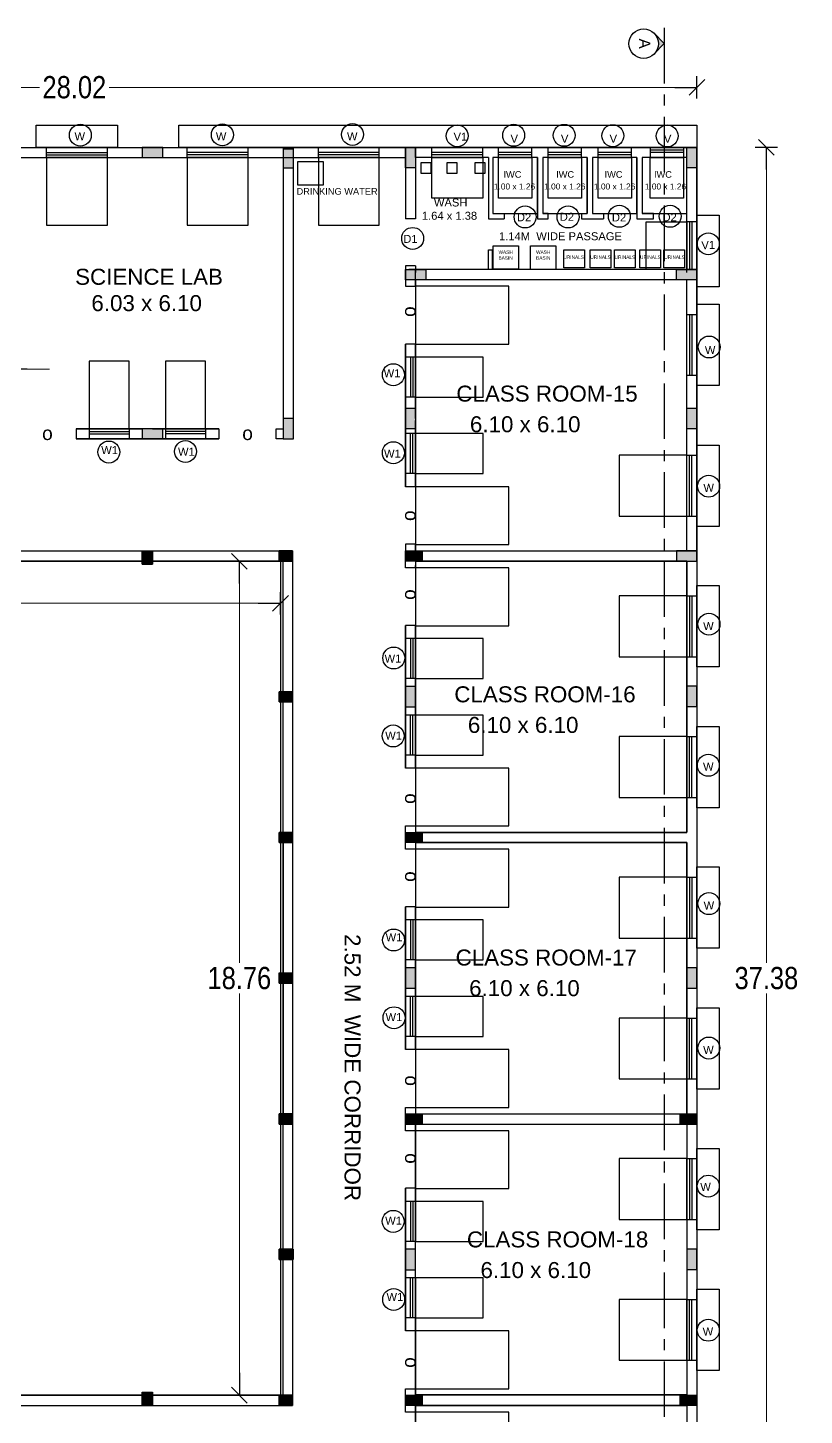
# Model space of a CAD drawing. Header units: metres. Extents: x 54 to 366, y 88 to 219.
# Drawn here: x 204.24 to 221.72, y 187.24 to 218.46 of the extents above; entities that cross this region are included whole.
import ezdxf

# ---------------------------------------------------------------- set-up
doc = ezdxf.new("R2010")
doc.units = ezdxf.units.M
doc.linetypes.add('CENTER', pattern=[2, 1.25, -0.25, 0.25, -0.25])
doc.layers.get('Defpoints').update_dxf_attribs({"lineweight": 18})
for name, color, linetype in [('BLK_1_FLR_2_BLT_UP_AREA', 26, 'Continuous'), ('BLK_1_FLR_2_BLT_UP_AREA_DEDUCT', 26, 'Continuous'), ('BLK_1_FLR_2_CHAJJA', 6, 'Continuous'), ('BLK_1_FLR_2_DRINKING_WATER', 7, 'Continuous'), ('BLK_1_FLR_2_EXIT_WIDTH_STAIR', 1, 'Continuous'), ('BLK_1_FLR_2_REGULAR_ROOM_1', 3, 'Continuous'), ('BLK_1_FLR_2_ROOM_1_LIGHT_VENTILATION_1', 3, 'Continuous'), ('BLK_1_FLR_2_URINAL', 235, 'Continuous'), ('BLK_1_FLR_2_WASH', 55, 'Continuous'), ('BLK_1_FLR_2_WATER_CLOSET', 2, 'Continuous'), ('DOOR_OPEN', 180, 'Continuous'), ('DOORTEXT', 13, 'Continuous'), ('ED', 7, 'Continuous'), ('SECLINE', 2, 'CENTER'), ('TOILET_VENTILATION', 6, 'Continuous')]:
    doc.layers.add(name, color=color, linetype=linetype)
doc.styles.add('GRIDTEXT', font='GOTHIC.TTF', dxfattribs={"height": 6})
doc.styles.get("Standard").update_dxf_attribs({"font": 'arial.ttf', "height": 0.5})
doc.styles.add('style1', font='ARIALN.TTF', dxfattribs={"height": 0.5})
doc.dimstyles.new('11', dxfattribs={"dimtxt": 0.5, "dimasz": 0.5, "dimexe": 0.18, "dimexo": 0.0625, "dimgap": 0.09, "dimtad": 0, "dimtih": 1, "dimtoh": 1, "dimzin": 0, "dimdsep": 46, "dimtxsty": 'style1', "dimblk": 'AR', "dimcen": 0.09, "dimse1": 1, "dimse2": 1, "dimclrd": 256, "dimadec": 0, "dimazin": 0, "dimtfac": 0.7, "dimtofl": 0, "dimtmove": 0, "dimatfit": 3, "dimfxl": 0, "dimfrac": 1, "dimtolj": 1, "dimtzin": 0, "dimlwd": 20, "dimarcsym": 0})

# ---------------------------------------------------------------- blocks, each defined once
blk = doc.blocks.new('AR')
for p, q in [((-1, 0), (0, 0)), ((-0.354, -0.354), (0.354, 0.354)), ((0, -0.5), (0, 0.5))]:
    blk.add_line(p, q)
blk = doc.blocks.new('*D28')
at = {"layer": 'Defpoints', "color": 0}
for p in [(219.301, 217.116), (219.301, 216.366), (191.286, 215.766)]:
    blk.add_point(p, dxfattribs=at)
at = {"layer": 'ED', "lineweight": 20}
for p, q in [((191.786, 217.116), (204.51, 217.116)), ((218.801, 217.116), (206.077, 217.116))]:
    blk.add_line(p, q, dxfattribs=at)
at = {"layer": 'ED', "lineweight": 20, "xscale": 0.5, "yscale": 0.5, "zscale": 0.5, "rotation": 180}
blk.add_blockref('AR', (191.286, 217.116), dxfattribs=at)
at = {"layer": 'ED', "lineweight": 20, "xscale": 0.5, "yscale": 0.5, "zscale": 0.5}
blk.add_blockref('AR', (219.301, 217.116), dxfattribs=at)
at = {"layer": 'ED', "color": 0, "insert": (205.293, 217.116), "char_height": 0.5, "attachment_point": 5, "style": 'style1'}
blk.add_mtext('\\A1;28.02', dxfattribs=at)
blk = doc.blocks.new('*D29')
at = {"layer": 'Defpoints', "color": 0}
for p in [(219.301, 215.766), (219.301, 178.386), (220.864, 178.386)]:
    blk.add_point(p, dxfattribs=at)
at = {"layer": 'ED', "lineweight": 20}
for p, q in [((220.864, 215.266), (220.864, 197.422)), ((220.864, 178.886), (220.864, 196.731))]:
    blk.add_line(p, q, dxfattribs=at)
at = {"layer": 'ED', "lineweight": 20, "xscale": 0.5, "yscale": 0.5, "zscale": 0.5}
for p, rotation in [((220.864, 215.766), 90), ((220.864, 178.386), 270)]:
    blk.add_blockref('AR', p, dxfattribs=dict(at, rotation=rotation))
at = {"layer": 'ED', "color": 0, "insert": (220.864, 197.076), "char_height": 0.5, "attachment_point": 5, "style": 'style1'}
blk.add_mtext('\\A1;37.38', dxfattribs=at)
blk = doc.blocks.new('*D38')
at = {"lineweight": 20}
for p, q in [((209.006, 205.956), (209.006, 197.422)), ((209.006, 188.196), (209.006, 196.731))]:
    blk.add_line(p, q, dxfattribs=at)
at = {"layer": 'Defpoints', "color": 0}
for p in [(209.991, 206.456), (209.006, 187.696), (209.991, 187.696)]:
    blk.add_point(p, dxfattribs=at)
at = {"lineweight": 20, "xscale": 0.5, "yscale": 0.5, "zscale": 0.5}
for p, rotation in [((209.006, 206.456), 90), ((209.006, 187.696), 270)]:
    blk.add_blockref('AR', p, dxfattribs=dict(at, rotation=rotation))
at = {"color": 0, "insert": (209.006, 197.076), "char_height": 0.5, "attachment_point": 5, "style": 'style1'}
blk.add_mtext('\\A1;18.76', dxfattribs=at)
blk = doc.blocks.new('*D39')
at = {"lineweight": 20}
for p, q in [((194.771, 205.511), (201.338, 205.511)), ((209.431, 205.511), (202.863, 205.511))]:
    blk.add_line(p, q, dxfattribs=at)
at = {"layer": 'Defpoints', "color": 0}
for p in [(194.271, 206.456), (209.931, 206.456), (194.271, 205.511)]:
    blk.add_point(p, dxfattribs=at)
at = {"lineweight": 20, "xscale": 0.5, "yscale": 0.5, "zscale": 0.5, "rotation": 180}
blk.add_blockref('AR', (194.271, 205.511), dxfattribs=at)
at = {"lineweight": 20, "xscale": 0.5, "yscale": 0.5, "zscale": 0.5}
blk.add_blockref('AR', (209.931, 205.511), dxfattribs=at)
at = {"color": 0, "insert": (202.101, 205.511), "char_height": 0.5, "attachment_point": 5, "style": 'style1'}
blk.add_mtext('\\A1;15.66', dxfattribs=at)
blk = doc.blocks.new('*D109')
at = {"layer": 'BLK_1_FLR_2_EXIT_WIDTH_STAIR', "lineweight": 20}
for p, q in [((201.631, 210.774), (201.131, 210.774)), ((204.231, 210.774), (204.731, 210.774))]:
    blk.add_line(p, q, dxfattribs=at)
at = {"layer": 'Defpoints', "color": 0}
for p in [(203.731, 211.306), (202.131, 211.201), (202.131, 210.774)]:
    blk.add_point(p, dxfattribs=at)
at = {"layer": 'BLK_1_FLR_2_EXIT_WIDTH_STAIR', "lineweight": 20, "xscale": 0.5, "yscale": 0.5, "zscale": 0.5}
blk.add_blockref('AR', (202.131, 210.774), dxfattribs=at)
at = {"layer": 'BLK_1_FLR_2_EXIT_WIDTH_STAIR', "lineweight": 20, "xscale": 0.5, "yscale": 0.5, "zscale": 0.5, "rotation": 180}
blk.add_blockref('AR', (203.731, 210.774), dxfattribs=at)
at = {"layer": 'BLK_1_FLR_2_EXIT_WIDTH_STAIR', "color": 0, "insert": (202.931, 210.774), "char_height": 0.5, "attachment_point": 5, "style": 'style1'}
blk.add_mtext('\\A1;1.60', dxfattribs=at)

msp = doc.modelspace()

# ---------------------------------------------------------------- hatches: boundary and pattern name
at = {"ltscale": 0.23}
h = msp.add_hatch(color=0, dxfattribs=at)
h.dxf.hatch_style = 1
h.paths.add_polyline_path([(207.281, 215.536), (207.281, 215.766), (206.821, 215.766), (206.821, 215.536)])
h = msp.add_hatch(color=0, dxfattribs=at)
h.dxf.hatch_style = 1
h.paths.add_polyline_path([(210.221, 215.766), (209.991, 215.766), (209.991, 215.306), (210.221, 215.306)])
h = msp.add_hatch(color=0, dxfattribs=at)
h.dxf.hatch_style = 1
h.paths.add_polyline_path([(212.971, 215.306), (212.971, 215.766), (212.741, 215.766), (212.741, 215.306)])
h = msp.add_hatch(color=0, dxfattribs=at)
h.dxf.hatch_style = 1
h.paths.add_polyline_path([(219.071, 215.766), (219.071, 215.306), (219.301, 215.306), (219.301, 215.766)])
h = msp.add_hatch(color=0, dxfattribs=at)
h.dxf.hatch_style = 1
h.paths.add_polyline_path([(213.201, 213.016), (212.741, 213.016), (212.741, 212.786), (213.201, 212.786)])
h = msp.add_hatch(color=0, dxfattribs=at)
h.dxf.hatch_style = 1
h.paths.add_polyline_path([(219.301, 213.016), (218.841, 213.016), (218.841, 212.786), (219.301, 212.786)])
h = msp.add_hatch(color=0, dxfattribs=at)
h.dxf.hatch_style = 1
h.paths.add_polyline_path([(212.971, 209.436), (212.971, 209.896), (212.741, 209.896), (212.741, 209.436)])
h = msp.add_hatch(color=0, dxfattribs=at)
h.dxf.hatch_style = 1
h.paths.add_polyline_path([(219.071, 209.896), (219.071, 209.436), (219.301, 209.436), (219.301, 209.896)])
h = msp.add_hatch(color=0, dxfattribs=at)
h.dxf.hatch_style = 1
h.paths.add_polyline_path([(207.281, 209.206), (207.281, 209.436), (206.821, 209.436), (206.821, 209.206)])
h = msp.add_hatch(color=0, dxfattribs=at)
h.dxf.hatch_style = 1
h.paths.add_polyline_path([(210.221, 209.666), (209.991, 209.666), (209.991, 209.206), (210.221, 209.206)])
h = msp.add_hatch(color=0, dxfattribs=at)
h.dxf.hatch_style = 1
h.paths.add_polyline_path([(206.821, 206.686), (206.821, 206.386), (207.051, 206.386), (207.051, 206.686)])
h = msp.add_hatch(color=0, dxfattribs=at)
h.dxf.hatch_style = 1
h.paths.add_polyline_path([(209.901, 206.456), (210.201, 206.456), (210.201, 206.686), (209.901, 206.686)])
h = msp.add_hatch(color=0, dxfattribs=at)
h.dxf.hatch_style = 1
h.paths.add_polyline_path([(212.741, 206.456), (212.741, 206.686), (213.121, 206.686), (213.121, 206.456)])
h = msp.add_hatch(color=0, dxfattribs=at)
h.dxf.hatch_style = 1
h.paths.add_polyline_path([(219.301, 206.456), (219.301, 206.686), (218.841, 206.686), (218.841, 206.456)])
h = msp.add_hatch(color=0, dxfattribs=at)
h.dxf.hatch_style = 1
h.paths.add_polyline_path([(209.901, 203.291), (210.201, 203.291), (210.201, 203.521), (209.901, 203.521)])
h = msp.add_hatch(color=0, dxfattribs=at)
h.dxf.hatch_style = 1
h.paths.add_polyline_path([(212.741, 203.179), (212.971, 203.179), (212.971, 203.639), (212.741, 203.639)])
h = msp.add_hatch(color=0, dxfattribs=at)
h.dxf.hatch_style = 1
h.paths.add_polyline_path([(219.071, 203.186), (219.301, 203.186), (219.301, 203.646), (219.071, 203.646)])
h = msp.add_hatch(color=0, dxfattribs=at)
h.dxf.hatch_style = 1
h.paths.add_polyline_path([(209.901, 200.126), (210.201, 200.126), (210.201, 200.356), (209.901, 200.356)])
h = msp.add_hatch(color=0, dxfattribs=at)
h.dxf.hatch_style = 1
h.paths.add_polyline_path([(212.741, 200.126), (212.741, 200.356), (213.121, 200.356), (213.121, 200.126)])
h = msp.add_hatch(color=0, dxfattribs=at)
h.dxf.hatch_style = 1
h.paths.add_polyline_path([(212.741, 196.849), (212.971, 196.849), (212.971, 197.309), (212.741, 197.309)])
h = msp.add_hatch(color=0, dxfattribs=at)
h.dxf.hatch_style = 1
h.paths.add_polyline_path([(219.071, 196.851), (219.301, 196.851), (219.301, 197.311), (219.071, 197.311)])
h = msp.add_hatch(color=0, dxfattribs=at)
h.dxf.hatch_style = 1
h.paths.add_polyline_path([(209.901, 196.964), (210.201, 196.964), (210.201, 197.194), (209.901, 197.194)])
h = msp.add_hatch(color=0, dxfattribs=at)
h.dxf.hatch_style = 1
h.paths.add_polyline_path([(209.901, 193.796), (210.201, 193.796), (210.201, 194.026), (209.901, 194.026)])
h = msp.add_hatch(color=0, dxfattribs=at)
h.dxf.hatch_style = 1
h.paths.add_polyline_path([(212.741, 193.796), (212.741, 194.026), (213.121, 194.026), (213.121, 193.796)])
h = msp.add_hatch(color=0, dxfattribs=at)
h.dxf.hatch_style = 1
h.paths.add_polyline_path([(219.301, 194.026), (218.921, 194.026), (218.921, 193.796), (219.301, 193.796)])
h = msp.add_hatch(color=0, dxfattribs=at)
h.dxf.hatch_style = 1
h.paths.add_polyline_path([(209.901, 190.749), (210.201, 190.749), (210.201, 190.979), (209.901, 190.979)])
h = msp.add_hatch(color=0, dxfattribs=at)
h.dxf.hatch_style = 1
h.paths.add_polyline_path([(212.741, 190.519), (212.971, 190.519), (212.971, 190.979), (212.741, 190.979)])
h = msp.add_hatch(color=0, dxfattribs=at)
h.dxf.hatch_style = 1
h.paths.add_polyline_path([(219.071, 190.521), (219.301, 190.521), (219.301, 190.981), (219.071, 190.981)])
h = msp.add_hatch(color=0, dxfattribs=at)
h.dxf.hatch_style = 1
h.paths.add_polyline_path([(206.821, 187.766), (206.821, 187.466), (207.051, 187.466), (207.051, 187.766)])
h = msp.add_hatch(color=0, dxfattribs=at)
h.dxf.hatch_style = 1
h.paths.add_polyline_path([(209.901, 187.466), (210.201, 187.466), (210.201, 187.696), (209.901, 187.696)])
h = msp.add_hatch(color=0, dxfattribs=at)
h.dxf.hatch_style = 1
h.paths.add_polyline_path([(212.741, 187.466), (212.741, 187.696), (213.121, 187.696), (213.121, 187.466)])
h = msp.add_hatch(color=0, dxfattribs=at)
h.dxf.hatch_style = 1
h.paths.add_polyline_path([(219.301, 187.696), (218.921, 187.696), (218.921, 187.466), (219.301, 187.466)])
at = {"layer": 'SECLINE'}
msp.add_hatch(color=41, dxfattribs=at).paths.add_polyline_path([(218.561, 218.105), (218.351, 218.318, -0.372105), (218.357, 217.885)])

# ---------------------------------------------------------------- linework, layer by layer
at = {"color": 0, "ltscale": 0.23}
for p, q in [((194.271, 215.766), (209.991, 215.766)), ((209.991, 215.731), (210.221, 215.731)), ((212.741, 215.766), (212.741, 214.156)), ((219.301, 215.766), (212.821, 215.766)), ((212.971, 215.536), (212.971, 215.766)), ((219.301, 212.721), (219.301, 215.766)), ((191.516, 215.536), (212.741, 215.536)), ((209.991, 215.536), (209.991, 209.436)), ((210.221, 209.436), (210.221, 215.536)), ((214.611, 215.536), (212.971, 215.536)), ((212.971, 215.536), (212.971, 214.156)), ((214.611, 215.536), (214.611, 214.156)), ((215.711, 215.536), (214.711, 215.536)), ((214.711, 215.536), (214.711, 214.276)), ((215.711, 215.536), (215.711, 214.156)), ((216.831, 215.536), (215.831, 215.536)), ((215.831, 215.536), (215.831, 214.276)), ((216.831, 215.536), (216.831, 214.276)), ((217.951, 215.536), (216.951, 215.536)), ((216.951, 215.536), (216.951, 214.276)), ((217.951, 215.536), (217.951, 214.156)), ((219.071, 215.536), (218.071, 215.536)), ((218.071, 215.536), (218.071, 214.276)), ((219.071, 214.091), (219.071, 215.536)), ((212.971, 214.156), (212.741, 214.156)), ((214.611, 214.156), (214.961, 214.156)), ((214.711, 214.276), (214.961, 214.276)), ((214.961, 214.276), (214.961, 214.156)), ((215.711, 214.156), (215.951, 214.156)), ((215.951, 214.276), (215.831, 214.276)), ((215.831, 214.156), (215.951, 214.156)), ((215.951, 214.156), (215.951, 214.276)), ((216.701, 214.276), (216.701, 214.156)), ((216.701, 214.276), (216.831, 214.276)), ((216.701, 214.156), (217.201, 214.156)), ((216.951, 214.276), (217.201, 214.276)), ((217.201, 214.276), (217.201, 214.156)), ((217.951, 214.156), (218.321, 214.156)), ((218.321, 214.276), (218.071, 214.276)), ((218.071, 214.156), (218.321, 214.156)), ((218.321, 214.156), (218.321, 214.276)), ((219.301, 214.091), (219.071, 214.091)), ((212.971, 213.101), (212.741, 213.101)), ((212.741, 213.101), (212.741, 212.951)), ((212.741, 213.016), (212.741, 212.641)), ((219.071, 213.016), (212.821, 213.016)), ((212.971, 213.101), (212.971, 212.951)), ((212.971, 212.786), (212.971, 213.016)), ((219.301, 212.721), (219.301, 212.951)), ((212.741, 212.641), (212.971, 212.641)), ((212.971, 212.641), (212.971, 212.786)), ((219.301, 212.786), (213.051, 212.786)), ((219.071, 206.691), (219.071, 212.786)), ((219.301, 206.686), (219.301, 212.786)), ((212.741, 211.341), (212.741, 208.131)), ((212.741, 208.131), (212.741, 211.341)), ((212.971, 211.341), (212.741, 211.341)), ((212.971, 211.341), (212.971, 209.851)), ((212.971, 209.666), (212.971, 211.341)), ((206.821, 209.436), (205.331, 209.436)), ((205.331, 209.436), (205.331, 209.206)), ((205.331, 209.436), (206.821, 209.436)), ((208.541, 209.436), (207.051, 209.436)), ((207.051, 209.436), (208.541, 209.436)), ((208.541, 209.436), (208.541, 209.206)), ((209.836, 209.206), (209.836, 209.436)), ((209.836, 209.436), (209.986, 209.436)), ((209.836, 209.436), (209.886, 209.436)), ((209.841, 209.436), (209.991, 209.436)), ((212.971, 209.621), (212.971, 208.131)), ((212.971, 208.131), (212.971, 209.621)), ((208.541, 209.206), (205.331, 209.206)), ((205.331, 209.206), (208.541, 209.206)), ((209.986, 209.206), (209.836, 209.206)), ((209.991, 209.206), (210.221, 209.206)), ((212.971, 208.131), (212.741, 208.131)), ((206.821, 206.686), (206.821, 206.386)), ((207.051, 206.386), (207.051, 206.686)), ((210.201, 206.686), (209.901, 206.686)), ((210.201, 206.456), (210.201, 206.686)), ((212.741, 206.836), (212.741, 206.456)), ((212.971, 206.836), (212.741, 206.836)), ((212.741, 206.686), (219.301, 206.686)), ((212.741, 206.456), (212.741, 206.686)), ((212.741, 206.686), (213.121, 206.686)), ((212.741, 206.306), (212.741, 206.686)), ((212.971, 206.836), (212.971, 206.786)), ((212.971, 206.686), (212.971, 206.836)), ((219.301, 206.686), (219.301, 200.361)), ((206.821, 206.386), (207.051, 206.386)), ((209.901, 206.456), (210.201, 206.456)), ((213.121, 206.456), (212.741, 206.456)), ((212.971, 206.456), (219.071, 206.456)), ((219.071, 206.456), (212.971, 206.456)), ((212.971, 206.456), (212.971, 206.306)), ((212.971, 206.306), (212.971, 206.356)), ((219.071, 206.456), (219.071, 200.361)), ((212.971, 206.306), (212.741, 206.306)), ((212.741, 201.801), (212.741, 205.011)), ((212.971, 205.011), (212.741, 205.011)), ((212.741, 205.011), (212.741, 201.801)), ((212.971, 203.816), (212.971, 205.011)), ((212.971, 205.011), (212.971, 203.816)), ((212.971, 202.996), (212.971, 203.816)), ((210.201, 203.521), (209.901, 203.521)), ((209.901, 203.291), (210.201, 203.291)), ((212.971, 201.801), (212.971, 202.996)), ((212.971, 202.996), (212.971, 201.801)), ((212.971, 201.801), (212.741, 201.801)), ((212.741, 200.126), (212.741, 200.501)), ((212.741, 200.501), (212.971, 200.501)), ((212.971, 200.506), (212.971, 200.356)), ((210.201, 200.356), (209.901, 200.356)), ((209.901, 200.126), (210.201, 200.126)), ((209.991, 200.126), (209.991, 197.316)), ((212.741, 200.126), (212.741, 200.356)), ((212.741, 200.356), (213.121, 200.356)), ((212.741, 199.976), (212.741, 200.356)), ((219.071, 200.126), (212.741, 200.126)), ((213.121, 200.126), (212.741, 200.126)), ((219.071, 200.356), (212.971, 200.356)), ((212.971, 200.126), (219.071, 200.126)), ((212.971, 200.126), (212.971, 199.976)), ((219.071, 200.126), (219.071, 194.031)), ((219.301, 200.356), (219.301, 194.031)), ((212.971, 199.976), (212.741, 199.976)), ((212.741, 195.471), (212.741, 198.681)), ((212.971, 198.681), (212.741, 198.681)), ((212.741, 198.681), (212.741, 195.471)), ((212.971, 197.486), (212.971, 198.681)), ((212.971, 198.681), (212.971, 197.486)), ((209.991, 197.316), (209.991, 194.026)), ((212.971, 196.666), (212.971, 197.486)), ((209.901, 196.964), (210.201, 196.964)), ((212.971, 195.471), (212.971, 196.666)), ((212.971, 196.666), (212.971, 195.471)), ((212.971, 195.471), (212.741, 195.471)), ((212.741, 193.796), (212.741, 194.171)), ((212.741, 194.171), (212.971, 194.171)), ((212.971, 194.176), (212.971, 194.026)), ((210.201, 194.026), (209.901, 194.026)), ((212.741, 194.026), (219.301, 194.026)), ((212.741, 193.796), (212.741, 194.026)), ((212.741, 194.026), (213.121, 194.026)), ((212.741, 193.646), (212.741, 194.026)), ((218.921, 193.796), (218.921, 194.026)), ((218.921, 194.026), (219.301, 194.026)), ((219.301, 194.026), (219.301, 187.701)), ((209.901, 193.796), (210.201, 193.796)), ((212.741, 193.796), (219.301, 193.796)), ((213.121, 193.796), (212.741, 193.796)), ((212.971, 193.646), (212.741, 193.646)), ((212.971, 193.796), (212.971, 193.646)), ((219.301, 193.796), (218.921, 193.796)), ((219.071, 193.796), (219.071, 187.701)), ((212.741, 189.141), (212.741, 192.351)), ((212.971, 192.351), (212.741, 192.351)), ((212.741, 192.351), (212.741, 189.141)), ((212.971, 191.156), (212.971, 192.351)), ((212.971, 192.351), (212.971, 191.156)), ((212.971, 190.336), (212.971, 191.156)), ((210.201, 190.979), (209.901, 190.979)), ((210.201, 190.979), (209.901, 190.979)), ((209.901, 190.749), (210.201, 190.749)), ((209.901, 190.749), (210.201, 190.749)), ((210.221, 190.749), (210.221, 190.979)), ((212.971, 189.141), (212.971, 190.336)), ((212.971, 190.336), (212.971, 189.141)), ((212.971, 189.141), (212.741, 189.141)), ((206.821, 187.766), (206.821, 187.466)), ((207.051, 187.466), (207.051, 187.766)), ((210.201, 187.696), (209.901, 187.696)), ((210.201, 187.466), (210.201, 187.696)), ((212.741, 187.466), (212.741, 187.841)), ((212.741, 187.466), (212.741, 187.696)), ((212.741, 187.696), (213.121, 187.696)), ((212.741, 187.316), (212.741, 187.696)), ((212.971, 187.841), (212.971, 187.696)), ((219.071, 187.696), (212.971, 187.696)), ((218.921, 187.466), (218.921, 187.696)), ((218.921, 187.696), (219.301, 187.696)), ((206.821, 187.466), (207.051, 187.466)), ((209.901, 187.466), (210.201, 187.466)), ((219.301, 187.466), (212.741, 187.466)), ((213.121, 187.466), (212.741, 187.466)), ((212.971, 187.316), (212.741, 187.316)), ((212.971, 187.466), (212.971, 187.316)), ((219.301, 187.466), (218.921, 187.466)), ((219.071, 187.461), (219.071, 181.366)), ((219.301, 187.466), (219.301, 181.366))]:
    msp.add_line(p, q, dxfattribs=at)
at = {"color": 0, "lineweight": 25, "ltscale": 0.23}
for p, q in [((204.667, 215.536), (204.667, 215.766)), ((206.037, 215.536), (206.037, 215.766)), ((207.834, 215.536), (207.834, 215.766)), ((209.204, 215.536), (209.204, 215.766)), ((212.741, 215.766), (210.221, 215.766)), ((210.785, 215.536), (210.785, 215.766)), ((212.155, 215.536), (212.155, 215.766)), ((213.336, 215.536), (213.336, 215.766)), ((214.486, 215.536), (214.486, 215.766)), ((214.836, 215.536), (214.836, 215.766)), ((215.586, 215.536), (215.586, 215.766)), ((215.956, 215.536), (215.956, 215.766)), ((216.706, 215.536), (216.706, 215.766)), ((217.076, 215.536), (217.076, 215.766)), ((217.826, 215.536), (217.826, 215.766)), ((218.246, 215.766), (218.246, 215.536)), ((218.996, 215.701), (218.246, 215.701)), ((218.996, 215.766), (218.996, 215.536)), ((204.667, 215.651), (206.037, 215.651)), ((204.667, 215.601), (206.037, 215.601)), ((209.204, 215.651), (207.834, 215.651)), ((209.204, 215.601), (207.834, 215.601)), ((212.155, 215.651), (210.785, 215.651)), ((212.155, 215.601), (210.785, 215.601)), ((214.486, 215.651), (213.336, 215.651)), ((214.486, 215.601), (213.336, 215.601)), ((215.586, 215.651), (214.836, 215.651)), ((215.586, 215.601), (214.836, 215.601)), ((216.706, 215.651), (215.956, 215.651)), ((216.706, 215.601), (215.956, 215.601)), ((217.826, 215.651), (217.076, 215.651)), ((217.826, 215.601), (217.076, 215.601)), ((218.996, 215.651), (218.246, 215.651)), ((219.071, 212.951), (219.071, 214.133)), ((219.136, 214.091), (219.136, 213.016)), ((219.186, 214.091), (219.186, 213.016)), ((219.301, 213.016), (219.071, 213.016)), ((219.071, 212.008), (219.301, 212.008)), ((219.136, 212.008), (219.136, 210.638)), ((219.186, 212.008), (219.186, 210.638)), ((212.971, 211.046), (212.741, 211.046)), ((212.856, 211.046), (212.856, 210.146)), ((212.906, 211.046), (212.906, 210.146)), ((219.071, 210.638), (219.301, 210.638)), ((212.971, 210.146), (212.741, 210.146)), ((205.626, 209.436), (205.626, 209.206)), ((206.526, 209.436), (206.526, 209.206)), ((207.346, 209.436), (207.346, 209.206)), ((208.246, 209.436), (208.246, 209.206)), ((205.626, 209.371), (206.526, 209.371)), ((205.626, 209.321), (206.526, 209.321)), ((208.246, 209.371), (207.346, 209.371)), ((208.246, 209.321), (207.346, 209.321)), ((212.971, 209.326), (212.741, 209.326)), ((212.856, 208.426), (212.856, 209.326)), ((212.906, 208.426), (212.906, 209.326)), ((219.071, 208.84), (219.301, 208.84)), ((219.136, 207.47), (219.136, 208.84)), ((219.186, 207.47), (219.186, 208.84)), ((212.971, 208.426), (212.741, 208.426)), ((219.071, 207.47), (219.301, 207.47)), ((194.041, 206.686), (210.201, 206.686)), ((209.991, 206.456), (194.271, 206.456)), ((209.991, 193.796), (209.991, 206.456)), ((210.201, 206.456), (210.201, 193.796)), ((219.071, 205.678), (219.301, 205.678)), ((219.136, 205.678), (219.136, 204.308)), ((219.186, 205.678), (219.186, 204.308)), ((212.971, 204.716), (212.741, 204.716)), ((212.856, 204.716), (212.856, 203.816)), ((212.906, 204.716), (212.906, 203.816)), ((219.071, 204.308), (219.301, 204.308)), ((212.971, 203.816), (212.741, 203.816)), ((212.971, 202.996), (212.741, 202.996)), ((212.856, 202.096), (212.856, 202.996)), ((212.906, 202.096), (212.906, 202.996)), ((219.071, 202.51), (219.301, 202.51)), ((219.136, 201.14), (219.136, 202.51)), ((219.186, 201.14), (219.186, 202.51)), ((212.971, 202.096), (212.741, 202.096)), ((219.071, 201.14), (219.301, 201.14)), ((219.071, 199.348), (219.301, 199.348)), ((219.136, 199.348), (219.136, 197.978)), ((219.186, 199.348), (219.186, 197.978)), ((212.971, 198.386), (212.741, 198.386)), ((212.856, 198.386), (212.856, 197.486)), ((212.906, 198.386), (212.906, 197.486)), ((219.071, 197.978), (219.301, 197.978)), ((212.971, 197.486), (212.741, 197.486)), ((212.971, 196.666), (212.741, 196.666)), ((212.856, 195.766), (212.856, 196.666)), ((212.906, 195.766), (212.906, 196.666)), ((219.071, 196.18), (219.301, 196.18)), ((219.136, 194.81), (219.136, 196.18)), ((219.186, 194.81), (219.186, 196.18)), ((212.971, 195.766), (212.741, 195.766)), ((219.071, 194.81), (219.301, 194.81)), ((209.991, 187.696), (209.991, 194.026)), ((209.991, 193.796), (209.991, 194.026)), ((210.201, 193.796), (210.201, 187.466)), ((219.071, 193.018), (219.301, 193.018)), ((219.136, 193.018), (219.136, 191.648)), ((219.186, 193.018), (219.186, 191.648)), ((212.971, 192.056), (212.741, 192.056)), ((212.856, 192.056), (212.856, 191.156)), ((212.906, 192.056), (212.906, 191.156)), ((219.071, 191.648), (219.301, 191.648)), ((212.971, 191.156), (212.741, 191.156)), ((212.971, 190.336), (212.741, 190.336)), ((212.856, 189.436), (212.856, 190.336)), ((212.906, 189.436), (212.906, 190.336)), ((219.071, 189.85), (219.301, 189.85)), ((219.136, 188.48), (219.136, 189.85)), ((219.186, 188.48), (219.186, 189.85)), ((212.971, 189.436), (212.741, 189.436)), ((219.071, 188.48), (219.301, 188.48)), ((194.271, 187.696), (209.991, 187.696)), ((194.041, 187.466), (210.201, 187.466))]:
    msp.add_line(p, q, dxfattribs=at)
for p, q in [((214.611, 213.016), (214.611, 213.46)), ((214.611, 213.46), (214.691, 213.46)), ((214.691, 213.46), (214.691, 213.016)), ((212.741, 187.841), (212.971, 187.841))]:
    msp.add_line(p, q)
at = {"color": 0, "ltscale": 0.23}
for points in [[(207.281, 215.536), (207.281, 215.766), (206.821, 215.766), (206.821, 215.536)], [(210.221, 215.766), (209.991, 215.766), (209.991, 215.306), (210.221, 215.306)], [(210.221, 215.766), (209.991, 215.766), (209.991, 215.306), (210.221, 215.306)], [(212.971, 215.306), (212.741, 215.306), (212.741, 215.766), (212.971, 215.766)], [(212.971, 215.306), (212.741, 215.306), (212.741, 215.766), (212.971, 215.766)], [(219.071, 215.766), (219.301, 215.766), (219.301, 215.306), (219.071, 215.306)], [(219.071, 215.766), (219.301, 215.766), (219.301, 215.306), (219.071, 215.306)], [(213.201, 213.016), (213.201, 212.786), (212.741, 212.786), (212.741, 213.016)], [(213.201, 213.016), (213.201, 212.786), (212.741, 212.786), (212.741, 213.016)], [(219.301, 213.016), (219.301, 212.786), (218.841, 212.786), (218.841, 213.016)], [(219.301, 213.016), (219.301, 212.786), (218.841, 212.786), (218.841, 213.016)], [(212.971, 209.436), (212.741, 209.436), (212.741, 209.896), (212.971, 209.896)], [(219.071, 209.896), (219.301, 209.896), (219.301, 209.436), (219.071, 209.436)], [(207.281, 209.206), (207.281, 209.436), (206.821, 209.436), (206.821, 209.206)], [(210.221, 209.666), (209.991, 209.666), (209.991, 209.206), (210.221, 209.206)], [(210.221, 209.666), (209.991, 209.666), (209.991, 209.206), (210.221, 209.206)], [(207.051, 206.686), (207.051, 206.386), (206.821, 206.386), (206.821, 206.686)], [(209.901, 206.686), (210.201, 206.686), (210.201, 206.456), (209.901, 206.456)], [(212.741, 206.686), (213.121, 206.686), (213.121, 206.456), (212.741, 206.456)], [(219.301, 206.456), (219.301, 206.686), (218.841, 206.686), (218.841, 206.456)], [(219.301, 206.456), (219.301, 206.686), (218.841, 206.686), (218.841, 206.456)], [(209.901, 203.521), (210.201, 203.521), (210.201, 203.291), (209.901, 203.291)], [(212.741, 203.179), (212.971, 203.179), (212.971, 203.639), (212.741, 203.639)], [(219.071, 203.186), (219.301, 203.186), (219.301, 203.646), (219.071, 203.646)], [(209.901, 200.356), (210.201, 200.356), (210.201, 200.126), (209.901, 200.126)], [(212.741, 200.356), (213.121, 200.356), (213.121, 200.126), (212.741, 200.126)], [(212.741, 196.849), (212.971, 196.849), (212.971, 197.309), (212.741, 197.309)], [(219.071, 196.851), (219.301, 196.851), (219.301, 197.311), (219.071, 197.311)], [(209.901, 197.194), (210.201, 197.194), (210.201, 196.964), (209.901, 196.964)], [(209.901, 194.026), (210.201, 194.026), (210.201, 193.796), (209.901, 193.796)], [(212.741, 194.026), (213.121, 194.026), (213.121, 193.796), (212.741, 193.796)], [(218.921, 194.026), (219.301, 194.026), (219.301, 193.796), (218.921, 193.796)], [(209.901, 190.979), (210.201, 190.979), (210.201, 190.749), (209.901, 190.749)], [(209.901, 190.979), (210.201, 190.979), (210.201, 190.749), (209.901, 190.749)], [(212.741, 190.519), (212.971, 190.519), (212.971, 190.979), (212.741, 190.979)], [(219.071, 190.521), (219.301, 190.521), (219.301, 190.981), (219.071, 190.981)], [(207.051, 187.766), (207.051, 187.466), (206.821, 187.466), (206.821, 187.766)], [(209.901, 187.696), (210.201, 187.696), (210.201, 187.466), (209.901, 187.466)], [(212.741, 187.696), (213.121, 187.696), (213.121, 187.466), (212.741, 187.466)], [(218.921, 187.696), (219.301, 187.696), (219.301, 187.466), (218.921, 187.466)]]:
    msp.add_lwpolyline(points, close=True, dxfattribs=at)
at = {"color": 205}
for centre in [(211.551, 216.054), (205.427, 216.04), (208.624, 216.047), (213.907, 216.024), (215.178, 216.037), (216.313, 216.036), (217.408, 216.028), (218.632, 216.022), (215.435, 214.201), (216.402, 214.2), (217.555, 214.216), (218.698, 214.215), (212.905, 213.717), (219.558, 213.596), (219.576, 211.275), (212.471, 210.652), (206.069, 208.912), (207.793, 208.924), (212.471, 208.896), (219.564, 208.143), (219.571, 205.039), (212.48, 204.279), (212.466, 202.526), (219.558, 201.865), (219.57, 198.753), (212.475, 197.935), (212.486, 196.186), (219.569, 195.504), (219.556, 192.399), (212.467, 191.606), (212.478, 189.849), (219.556, 189.157)]:
    msp.add_circle(centre, 0.247, dxfattribs=at)
at = {"layer": 'BLK_1_FLR_2_BLT_UP_AREA', "color": 26}
msp.add_lwpolyline([(219.301, 215.766), (219.301, 174.946), (209.991, 174.946), (209.991, 178.386), (191.286, 178.386), (191.286, 181.136), (187.706, 181.136), (187.706, 187.466), (184.961, 187.466), (184.961, 206.686), (187.706, 206.686), (187.706, 212.976), (191.286, 212.976), (191.286, 215.766), (219.301, 215.766)], close=True, dxfattribs=at)
at = {"layer": 'BLK_1_FLR_2_BLT_UP_AREA_DEDUCT', "color": 26}
msp.add_lwpolyline([(194.271, 206.456), (209.931, 206.456), (209.931, 187.696), (194.271, 187.696), (194.271, 206.456)], close=True, dxfattribs=at)
at = {"layer": 'BLK_1_FLR_2_CHAJJA', "color": 6}
for points in [[(206.267, 215.766), (204.437, 215.766), (204.437, 216.266), (206.267, 216.266), (206.267, 215.766)], [(207.641, 216.266), (219.301, 216.266), (219.301, 215.766), (207.641, 215.766)], [(219.801, 214.244), (219.801, 212.626), (219.301, 212.626), (219.301, 214.244), (219.801, 214.244)], [(219.801, 212.238), (219.801, 210.408), (219.301, 210.408), (219.301, 212.238), (219.801, 212.238)], [(219.801, 209.07), (219.801, 207.24), (219.301, 207.24), (219.301, 209.07), (219.801, 209.07)], [(219.801, 205.908), (219.801, 204.078), (219.301, 204.078), (219.301, 205.908), (219.801, 205.908)], [(219.801, 202.74), (219.801, 200.91), (219.301, 200.91), (219.301, 202.74), (219.801, 202.74)], [(219.801, 199.578), (219.801, 197.748), (219.301, 197.748), (219.301, 199.578), (219.801, 199.578)], [(219.801, 196.41), (219.801, 194.58), (219.301, 194.58), (219.301, 196.41), (219.801, 196.41)], [(219.801, 193.248), (219.801, 191.418), (219.301, 191.418), (219.301, 193.248), (219.801, 193.248)], [(219.801, 190.08), (219.801, 188.25), (219.301, 188.25), (219.301, 190.08), (219.801, 190.08)]]:
    msp.add_lwpolyline(points, close=True, dxfattribs=at)
at = {"layer": 'BLK_1_FLR_2_DRINKING_WATER', "color": 7}
msp.add_lwpolyline([(210.323, 215.445), (210.892, 215.445), (210.892, 214.919), (210.323, 214.919)], close=True, dxfattribs=at)
at = {"layer": 'BLK_1_FLR_2_REGULAR_ROOM_1', "color": 3}
for points in [[(212.971, 206.686), (219.071, 206.686), (219.071, 212.786), (212.971, 212.786)], [(212.971, 200.356), (219.071, 200.356), (219.071, 206.456), (212.971, 206.456)], [(219.071, 200.126), (212.971, 200.126), (212.971, 194.026), (219.071, 194.026)], [(212.971, 193.796), (219.071, 193.796), (219.071, 187.701), (212.971, 187.701)], [(212.971, 187.466), (219.071, 187.466), (219.071, 181.366), (212.971, 181.366)]]:
    msp.add_lwpolyline(points, close=True, dxfattribs=at)
at = {"layer": 'BLK_1_FLR_2_ROOM_1_LIGHT_VENTILATION_1', "color": 3}
for points in [[(204.667, 214.016), (206.037, 214.016), (206.037, 215.536), (204.667, 215.536), (204.667, 214.016)], [(207.834, 214.016), (209.204, 214.016), (209.204, 215.536), (207.834, 215.536), (207.834, 214.016)], [(210.785, 214.016), (212.155, 214.016), (212.155, 215.536), (210.785, 215.536), (210.785, 214.016)], [(214.491, 210.146), (214.491, 211.046), (212.971, 211.046), (212.971, 210.146), (214.491, 210.146)], [(205.626, 209.436), (206.526, 209.436), (206.526, 210.956), (205.626, 210.956), (205.626, 209.436)], [(207.346, 209.436), (208.246, 209.436), (208.246, 210.956), (207.346, 210.956), (207.346, 209.436)], [(214.491, 208.426), (214.491, 209.326), (212.971, 209.326), (212.971, 208.426), (214.491, 208.426)], [(219.071, 207.47), (219.071, 208.84), (217.551, 208.84), (217.551, 207.47), (219.071, 207.47)], [(219.071, 204.308), (219.071, 205.678), (217.551, 205.678), (217.551, 204.308), (219.071, 204.308)], [(214.491, 203.816), (214.491, 204.716), (212.971, 204.716), (212.971, 203.816), (214.491, 203.816)], [(214.491, 202.096), (214.491, 202.996), (212.971, 202.996), (212.971, 202.096), (214.491, 202.096)], [(219.071, 201.14), (219.071, 202.51), (217.551, 202.51), (217.551, 201.14), (219.071, 201.14)], [(219.071, 197.978), (219.071, 199.348), (217.551, 199.348), (217.551, 197.978), (219.071, 197.978)], [(214.491, 197.486), (214.491, 198.386), (212.971, 198.386), (212.971, 197.486), (214.491, 197.486)], [(214.491, 195.766), (214.491, 196.666), (212.971, 196.666), (212.971, 195.766), (214.491, 195.766)], [(219.071, 194.81), (219.071, 196.18), (217.551, 196.18), (217.551, 194.81), (219.071, 194.81)], [(219.071, 191.648), (219.071, 193.018), (217.551, 193.018), (217.551, 191.648), (219.071, 191.648)], [(214.491, 191.156), (214.491, 192.056), (212.971, 192.056), (212.971, 191.156), (214.491, 191.156)], [(214.491, 189.436), (214.491, 190.336), (212.971, 190.336), (212.971, 189.436), (214.491, 189.436)], [(219.071, 188.48), (219.071, 189.85), (217.551, 189.85), (217.551, 188.48), (219.071, 188.48)]]:
    msp.add_lwpolyline(points, close=True, dxfattribs=at)
at = {"layer": 'BLK_1_FLR_2_URINAL', "color": 235}
for points in [[(216.307, 213.46), (216.77, 213.46), (216.77, 213.054), (216.307, 213.054)], [(216.901, 213.46), (217.365, 213.46), (217.365, 213.054), (216.901, 213.054)], [(217.445, 213.46), (217.909, 213.46), (217.909, 213.054), (217.445, 213.054)], [(218.016, 213.46), (218.48, 213.46), (218.48, 213.054), (218.016, 213.054)], [(218.56, 213.46), (219.023, 213.46), (219.023, 213.054), (218.56, 213.054)]]:
    msp.add_lwpolyline(points, close=True, dxfattribs=at)
at = {"layer": 'BLK_1_FLR_2_WASH', "color": 60}
for points in [[(213.092, 215.186), (213.322, 215.186), (213.322, 215.416), (213.092, 215.416), (213.092, 215.186)], [(213.676, 215.186), (213.906, 215.186), (213.906, 215.416), (213.676, 215.416), (213.676, 215.186)], [(214.304, 215.186), (214.534, 215.186), (214.534, 215.416), (214.304, 215.416), (214.304, 215.186)]]:
    msp.add_lwpolyline(points, close=True, dxfattribs=at)
at = {"layer": 'BLK_1_FLR_2_WASH', "color": 55}
for points in [[(214.717, 213.552), (215.287, 213.552), (215.287, 213.026), (214.717, 213.026)], [(215.554, 213.547), (216.124, 213.547), (216.124, 213.021), (215.554, 213.021)]]:
    msp.add_lwpolyline(points, close=True, dxfattribs=at)
at = {"layer": 'BLK_1_FLR_2_WATER_CLOSET', "color": 1}
for points in [[(214.711, 214.276), (215.711, 214.276), (215.711, 215.536), (214.711, 215.536)], [(215.831, 214.276), (216.831, 214.276), (216.831, 215.536), (215.831, 215.536)], [(216.951, 214.276), (217.951, 214.276), (217.951, 215.536), (216.951, 215.536)], [(218.071, 214.276), (219.071, 214.276), (219.071, 215.536), (218.071, 215.536)]]:
    msp.add_lwpolyline(points, close=True, dxfattribs=at)
at = {"layer": 'DOOR_OPEN', "color": 180}
for points in [[(212.971, 211.341), (215.071, 211.341), (215.071, 212.641), (212.971, 212.641), (212.971, 211.341)], [(212.971, 206.831), (215.071, 206.831), (215.071, 208.131), (212.971, 208.131), (212.971, 206.831)], [(212.971, 205.006), (215.071, 205.006), (215.071, 206.306), (212.971, 206.306), (212.971, 205.006)], [(212.971, 200.501), (215.071, 200.501), (215.071, 201.801), (212.971, 201.801), (212.971, 200.501)], [(212.971, 198.676), (215.071, 198.676), (215.071, 199.976), (212.971, 199.976), (212.971, 198.676)], [(212.971, 194.171), (215.071, 194.171), (215.071, 195.471), (212.971, 195.471), (212.971, 194.171)], [(212.971, 192.346), (215.071, 192.346), (215.071, 193.646), (212.971, 193.646), (212.971, 192.346)], [(212.971, 187.841), (215.071, 187.841), (215.071, 189.141), (212.971, 189.141), (212.971, 187.841)], [(212.971, 186.016), (215.071, 186.016), (215.071, 187.316), (212.971, 187.316), (212.971, 186.016)]]:
    msp.add_lwpolyline(points, close=True, dxfattribs=at)
at = {"layer": 'SECLINE', "color": 41, "linetype": 'Continuous'}
for q in [(218.329, 218.341), (218.335, 217.861)]:
    msp.add_line((218.561, 218.105), q, dxfattribs=at)
at = {"layer": 'SECLINE'}
msp.add_line((218.561, 218.456), (218.561, 171.492), dxfattribs=at)
at = {"layer": 'SECLINE', "color": 41, "linetype": 'Continuous'}
msp.add_circle((218.103, 218.098), 0.331, dxfattribs=at)
msp.add_circle((218.103, 218.098), 0.331, dxfattribs=at)
at = {"layer": 'TOILET_VENTILATION', "color": 6}
for points in [[(214.486, 214.626), (213.336, 214.626), (213.336, 215.536), (214.486, 215.536), (214.486, 214.626)], [(215.586, 215.536), (215.586, 214.626), (214.836, 214.626), (214.836, 215.536), (215.586, 215.536)], [(216.706, 215.536), (216.706, 214.626), (215.956, 214.626), (215.956, 215.536), (216.706, 215.536)], [(217.826, 215.536), (217.826, 214.626), (217.076, 214.626), (217.076, 215.536), (217.826, 215.536)], [(218.996, 215.536), (218.996, 214.626), (218.246, 214.626), (218.246, 215.536), (218.996, 215.536)], [(218.161, 213.016), (218.161, 214.091), (219.071, 214.091), (219.071, 213.016), (218.161, 213.016)]]:
    msp.add_lwpolyline(points, close=True, dxfattribs=at)

# ---------------------------------------------------------------- texts
at = {"linetype": 'Continuous'}
for s, height, p in [('IWC', 0.1487, (214.948, 215.082)), ('IWC', 0.1487, (216.134, 215.082)), ('IWC', 0.1487, (217.223, 215.082)), ('IWC', 0.1487, (218.335, 215.082)), ('DRINKING WATER', 0.14871, (210.293, 214.701)), ('1.00 x 1.26', 0.13462, (214.732, 214.818)), ('1.00 x 1.26', 0.13462, (215.862, 214.818)), ('1.00 x 1.26', 0.13462, (216.985, 214.818)), ('1.00 x 1.26', 0.13462, (218.129, 214.818)), ('WASH', 0.18, (213.383, 214.436)), ('1.64 x 1.38', 0.18, (213.112, 214.137)), ('1.14M  WIDE PASSAGE', 0.18, (214.848, 213.676)), ('WASH', 0.0766, (214.837, 213.37)), ('BASIN', 0.0766, (214.837, 213.24)), ('WASH', 0.0766, (215.682, 213.37)), ('BASIN', 0.0766, (215.682, 213.24)), ('URINALS', 0.0766, (216.297, 213.257)), ('URINALS', 0.0766, (216.901, 213.257)), ('URINALS', 0.0766, (217.449, 213.257)), ('URINALS', 0.0766, (218.022, 213.257)), ('URINALS', 0.0766, (218.566, 213.257)), ('SCIENCE LAB', 0.36, (205.31, 212.674)), ('6.03 x 6.10', 0.36, (205.676, 212.082)), ('CLASS ROOM-15', 0.36, (213.888, 210.046)), ('6.10 x 6.10', 0.36, (214.193, 209.357)), ('o', 0.307, (204.568, 209.182)), ('o', 0.307, (209.071, 209.182)), ('CLASS ROOM-16', 0.36, (213.842, 203.282)), ('6.10 x 6.10', 0.36, (214.147, 202.593)), ('CLASS ROOM-17', 0.36, (213.871, 197.361)), ('6.10 x 6.10', 0.36, (214.176, 196.672)), ('CLASS ROOM-18', 0.36, (214.126, 191.02)), ('6.10 x 6.10', 0.36, (214.431, 190.331))]:
    msp.add_text(s, height=height, dxfattribs=at).set_placement(p)
for s, height, p in [('o', 0.307, (212.735, 212.19)), ('o', 0.307, (212.735, 207.599)), ('o', 0.307, (212.735, 205.825)), ('o', 0.307, (212.735, 201.235)), ('o', 0.307, (212.735, 199.481)), ('2.52 M  WIDE CORRIDOR', 0.36, (211.372, 198.069)), ('o', 0.307, (212.735, 194.89)), ('o', 0.307, (212.735, 193.141)), ('o', 0.307, (212.735, 188.55))]:
    msp.add_text(s, height=height, rotation=270, dxfattribs=at).set_placement(p)
at = {"layer": 'DOORTEXT', "linetype": 'Continuous'}
for s, p in [('W', (205.296, 215.925)), ('W', (208.476, 215.925)), ('W', (211.427, 215.925)), ('V1', (213.825, 215.916)), ('V', (215.107, 215.868)), ('V', (216.241, 215.868)), ('V', (217.336, 215.868)), ('V', (218.558, 215.868)), ('D2', (215.251, 214.103)), ('D2', (216.215, 214.113)), ('D2', (217.388, 214.099)), ('D2', (218.526, 214.103)), ('D1', (212.694, 213.617)), ('W1', (212.253, 210.595)), ('W1', (205.897, 208.866)), ('W1', (207.625, 208.829)), ('W1', (212.26, 208.785)), ('W1', (212.273, 204.176)), ('W1', (212.287, 202.445)), ('W1', (212.297, 197.905)), ('W1', (212.294, 196.11)), ('W1', (212.287, 191.531)), ('W1', (212.317, 189.817))]:
    msp.add_text(s, height=0.18, dxfattribs=at).set_placement(p)
for s, p in [('V1', (219.405, 213.472)), ('W', (219.485, 211.113)), ('W', (219.452, 208.013)), ('W', (219.446, 204.903)), ('W', (219.444, 201.741)), ('W', (219.457, 198.618)), ('W', (219.447, 195.368)), ('W', (219.382, 192.287)), ('W', (219.435, 189.035))]:
    msp.add_text(s, height=0.18, rotation=2.0585, dxfattribs=at).set_placement(p)
at = {"layer": 'SECLINE', "color": 6, "style": 'GRIDTEXT'}
msp.add_text('A', height=0.256, rotation=270.8155, dxfattribs=at).set_placement((217.996, 218.213))

# ---------------------------------------------------------------- dimensions: what is measured, and where the dimension line sits
dim = msp.add_linear_dim(base=(209.006, 187.696), p1=(209.991, 206.456), p2=(209.991, 187.696), angle=270, dimstyle='11', override={"dimpost": '\\X'})
dim.commit()
dim.dimension.update_dxf_attribs({"geometry": '*D38', "text_midpoint": (209.006, 197.076)})
dim = msp.add_linear_dim(base=(194.271, 205.511), p1=(209.931, 206.456), p2=(194.271, 206.456), dimstyle='11', override={"dimpost": '\\X'})
dim.commit()
dim.dimension.update_dxf_attribs({"geometry": '*D39', "text_midpoint": (202.101, 205.511)})
at = {"layer": 'BLK_1_FLR_2_EXIT_WIDTH_STAIR'}
dim = msp.add_linear_dim(base=(202.131, 210.774), p1=(203.731, 211.306), p2=(202.131, 211.201), dimstyle='11', override={"dimpost": '\\X'}, dxfattribs=at)
dim.commit()
dim.dimension.update_dxf_attribs({"geometry": '*D109', "text_midpoint": (202.931, 210.774)})
at = {"layer": 'ED'}
dim = msp.add_linear_dim(base=(219.300650584, 217.116167945), p1=(191.285650584, 215.766368328), p2=(219.300650584, 216.366368328), dimstyle='11', override={"dimpost": '\\X', "dimtmove": 1, "dimfxl": 3, "dimfxlon": 1, "dimarcsym": 1}, dxfattribs=at)
dim.commit()
dim.dimension.update_dxf_attribs({"geometry": '*D28', "text_midpoint": (205.293150584, 217.116167945)})
dim = msp.add_linear_dim(base=(220.864, 178.386), p1=(219.301, 215.766), p2=(219.301, 178.386), angle=90, dimstyle='11', override={"dimpost": '\\X', "dimfxl": 3, "dimfxlon": 1, "dimarcsym": 1}, dxfattribs=at)
dim.commit()
dim.dimension.update_dxf_attribs({"geometry": '*D29', "text_midpoint": (220.864, 197.076), "dimtype": 160})

doc.saveas('drawing.dxf')
